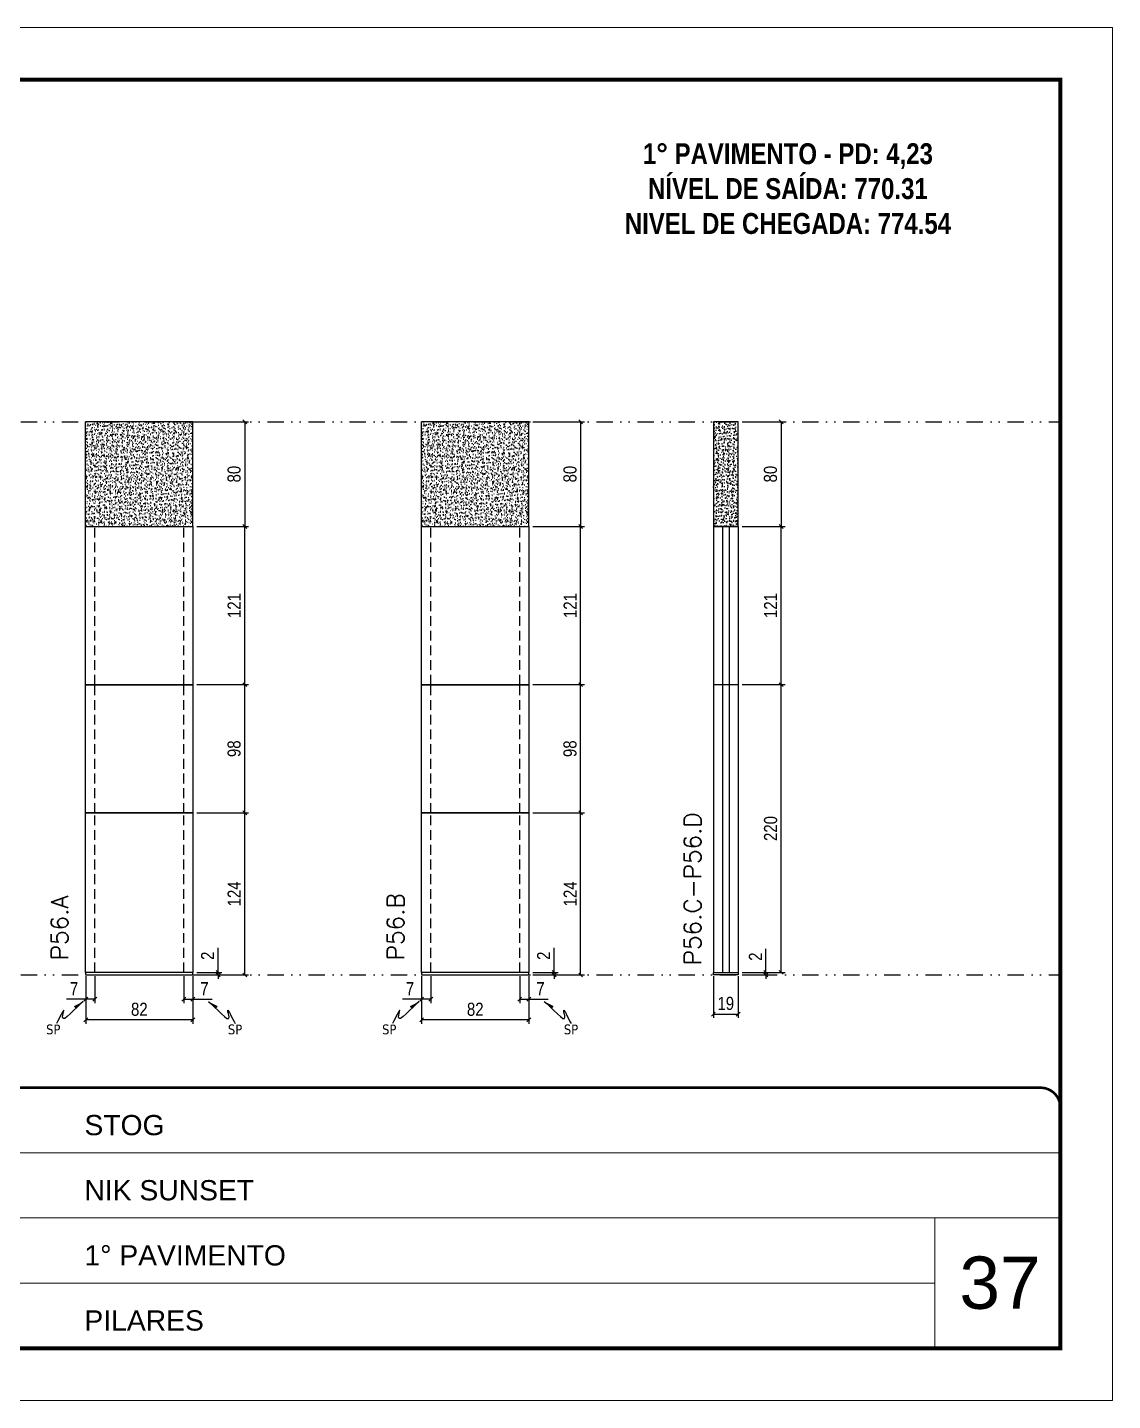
# Model space of a CAD drawing. Header units: millimetres. Extents: x 787 to 8287, y -592 to 17063.
# Drawn here: x 2081 to 2910, y 557 to 1607 of the extents above; entities that cross this region are included whole.
import ezdxf

# ---------------------------------------------------------------- set-up
doc = ezdxf.new("R2010")
doc.units = ezdxf.units.MM
for name, pattern in [('CONTINUO', [0]), ('DASHED', [0.75, 0.5, -0.25]), ('DIVIDE2', [0.625, 0.25, -0.125, 0, -0.125, 0, -0.125]), ('HIDDEN', [0.375, 0.25, -0.125])]:
    doc.linetypes.add(name, pattern=pattern)
for name, color, linetype, lineweight in [('CARIMBO', 255, 'Continuous', 9), ('Folhas', 255, 'Continuous', 9), ('SARRAFO DE PRESSAO', 251, 'DASHED', 9), ('Texto Seção', 7, 'Continuous', 15)]:
    doc.layers.add(name, color=color, linetype=linetype, lineweight=lineweight)
for name, color, linetype in [('COTA', 241, 'Continuous'), ('NOMENCLATURA', 7, 'Continuous'), ('Nível', 160, 'Continuous'), ('Painéis', 200, 'Continuous'), ('SARR_2.2x7', 40, 'Continuous'), ('Sarrafo de Pressão', 42, 'HIDDEN'), ('texto', 7, 'Continuous')]:
    doc.layers.add(name, color=color, linetype=linetype)
doc.styles.add('ARIAL', font='arial.ttf')
doc.styles.add('COTA TECNICA', font='techl___.ttf', dxfattribs={"height": 10})
doc.styles.add('COTA TECNICA-50', font='techl___.ttf', dxfattribs={"height": 10})
doc.styles.add('REGUA-120', font='ROMANS.shx', dxfattribs={"height": 15})
doc.styles.add('ROMANC', font='techb___.ttf', dxfattribs={"height": 2.5})
doc.styles.get("Standard").update_dxf_attribs({"font": 'arial.ttf'})
doc.dimstyles.new('COTA PAINEL-50', dxfattribs={"dimtxt": 10, "dimasz": 3, "dimexe": 3, "dimexo": 3, "dimgap": 3, "dimtad": 1, "dimdec": 1, "dimzin": 12, "dimdsep": 46, "dimtxsty": 'COTA TECNICA-50', "dimblk1": 'OBLIQUE', "dimblk2": 'OBLIQUE', "dimsah": 1, "dimcen": 0.9, "dimclrd": 4, "dimclre": 4, "dimclrt": 240, "dimadec": 1, "dimazin": 3, "dimtfac": 1, "dimtdec": 1, "dimtmove": 0, "dimatfit": 3, "dimfxl": 0, "dimtolj": 1, "dimtzin": 12, "dimarcsym": 0})
doc.dimstyles.new('PAINEL', dxfattribs={"dimtxt": 10, "dimasz": 3, "dimexe": 3, "dimexo": 3, "dimgap": 3, "dimtad": 1, "dimdec": 1, "dimzin": 12, "dimdsep": 46, "dimtxsty": 'COTA TECNICA', "dimblk1": 'OBLIQUE', "dimblk2": 'OBLIQUE', "dimsah": 1, "dimcen": 0.9, "dimclrd": 4, "dimclre": 4, "dimclrt": 240, "dimadec": 1, "dimazin": 3, "dimtfac": 1, "dimtdec": 1, "dimtmove": 0, "dimatfit": 3, "dimfxl": 0, "dimtolj": 1, "dimtzin": 12, "dimarcsym": 0})
doc.dimstyles.get("Standard").update_dxf_attribs({"dimtxt": 0.18, "dimasz": 0.18, "dimexe": 0.18, "dimexo": 0.0625, "dimgap": 0.09, "dimtad": 0, "dimtih": 1, "dimtoh": 1, "dimdec": 4, "dimzin": 0, "dimdsep": 46, "dimtxsty": 'Standard', "dimcen": 0.09, "dimadec": 0, "dimazin": 0, "dimtfac": 1, "dimtdec": 4, "dimtofl": 0, "dimtmove": 0, "dimatfit": 3, "dimfxl": 0, "dimtolj": 1, "dimtzin": 0, "dimarcsym": 0})

# ---------------------------------------------------------------- blocks, each defined once
blk = doc.blocks.new('9999999999')
at = {"color": 30, "linetype": 'CONTINUO'}
for p, q in [((98564.6, 34379.6), (99584, 34379.6)), ((98564.6, 34329.8), (99488, 34329.8)), ((99584, 34329.8), (99488, 34329.8)), ((99488, 34329.8), (99488, 34230.2)), ((98564.6, 34280), (99488, 34280))]:
    blk.add_line(p, q, dxfattribs=at)
at = {"color": 30, "linetype": 'CONTINUO', "const_width": 2}
blk.add_lwpolyline([(99584, 34230.2), (99584, 34414.4, 0.414214), (99569, 34429.4), (98229, 34429.4, 0.414214), (98214, 34414.4), (98214, 34245.2, 0.414214), (98229, 34230.2), (99584, 34230.2)], format="xyb", dxfattribs=at)
at = {"layer": 'Folhas'}
blk.add_lwpolyline([(98139, 34190.2), (99624, 34190.2), (99624, 35240.2), (98139, 35240.2)], close=True, dxfattribs=at)
at = {"layer": 'Folhas', "color": 30, "const_width": 3}
blk.add_lwpolyline([(98214, 34230.2), (99584, 34230.2), (99584, 35200.2), (98214, 35200.2)], close=True, dxfattribs=at)
at = {"color": 7, "linetype": 'Continuous', "ltscale": 5, "style": 'ARIAL'}
for s, height, p in [('STOG', 15.48, (98837.7, 34393.1)), ('NIK SUNSET', 15.48, (98837.7, 34343.3)), ('1° PAVIMENTO', 15.483, (98837.7, 34293.5)), ('PILARES', 15.48, (98837.7, 34243.7))]:
    blk.add_text(s, height=height, dxfattribs=at).set_placement(p)
blk = doc.blocks.new('_Oblique')
at = {"color": 0, "linetype": 'ByBlock', "lineweight": -2}
blk.add_line((-0.5, -0.5), (0.5, 0.5), dxfattribs=at)
blk = doc.blocks.new('*D879')
at = {"layer": 'COTA', "color": 4, "lineweight": -2}
for p, q in [((2125.2, 881.4), (2125.2, 845)), ((2207.2, 881.4), (2207.2, 845)), ((2207.2, 848), (2125.2, 848))]:
    blk.add_line(p, q, dxfattribs=at)
at = {"layer": 'Defpoints', "color": 0}
for p in [(2125.2, 884.4), (2207.2, 884.4), (2125.2, 848)]:
    blk.add_point(p, dxfattribs=at)
at = {"layer": 'COTA', "color": 4, "lineweight": -2, "xscale": 3, "yscale": 3, "zscale": 3, "rotation": 180}
blk.add_blockref('_Oblique', (2125.2, 848), dxfattribs=at)
at = {"layer": 'COTA', "color": 4, "lineweight": -2, "xscale": 3, "yscale": 3, "zscale": 3}
blk.add_blockref('_Oblique', (2207.2, 848), dxfattribs=at)
at = {"layer": 'COTA', "color": 240, "insert": (2166.2, 856.1), "char_height": 10, "attachment_point": 5, "style": 'COTA TECNICA'}
blk.add_mtext('\\A1;82', dxfattribs=at)
blk = doc.blocks.new('*D880')
at = {"layer": 'COTA', "color": 4, "lineweight": -2}
for p, q in [((2200.2, 881.4), (2200.2, 860.9)), ((2207.2, 879.4), (2207.2, 860.9)), ((2200.2, 863.9), (2207.2, 863.9)), ((2207.2, 863.9), (2221.9, 863.9))]:
    blk.add_line(p, q, dxfattribs=at)
at = {"layer": 'Defpoints', "color": 0}
for p in [(2200.2, 884.4), (2207.2, 882.4), (2207.2, 863.9)]:
    blk.add_point(p, dxfattribs=at)
at = {"layer": 'COTA', "color": 4, "lineweight": -2, "xscale": 3, "yscale": 3, "zscale": 3, "rotation": 180}
blk.add_blockref('_Oblique', (2200.2, 863.9), dxfattribs=at)
at = {"layer": 'COTA', "color": 4, "lineweight": -2, "xscale": 3, "yscale": 3, "zscale": 3}
blk.add_blockref('_Oblique', (2207.2, 863.9), dxfattribs=at)
at = {"layer": 'COTA', "color": 240, "insert": (2216, 871.9), "char_height": 10, "attachment_point": 5, "style": 'COTA TECNICA-50'}
blk.add_mtext('\\A1;7', dxfattribs=at)
blk = doc.blocks.new('*D881')
at = {"layer": 'COTA', "color": 4, "lineweight": -2}
for p, q in [((2125.2, 879.4), (2125.2, 860.9)), ((2132.2, 881.4), (2132.2, 860.9)), ((2125.2, 863.9), (2110.4, 863.9)), ((2132.2, 863.9), (2125.2, 863.9))]:
    blk.add_line(p, q, dxfattribs=at)
at = {"layer": 'Defpoints', "color": 0}
for p in [(2125.2, 882.4), (2132.2, 884.4), (2125.2, 863.9)]:
    blk.add_point(p, dxfattribs=at)
at = {"layer": 'COTA', "color": 4, "lineweight": -2, "xscale": 3, "yscale": 3, "zscale": 3, "rotation": 180}
blk.add_blockref('_Oblique', (2125.2, 863.9), dxfattribs=at)
at = {"layer": 'COTA', "color": 4, "lineweight": -2, "xscale": 3, "yscale": 3, "zscale": 3}
blk.add_blockref('_Oblique', (2132.2, 863.9), dxfattribs=at)
at = {"layer": 'COTA', "color": 240, "insert": (2116.3, 871.9), "char_height": 10, "attachment_point": 5, "style": 'COTA TECNICA-50'}
blk.add_mtext('\\A1;7', dxfattribs=at)
blk = doc.blocks.new('*D882')
at = {"layer": 'COTA', "color": 4, "linetype": 'ByBlock', "lineweight": -2}
for p, q in [((2210.2, 1006.4), (2249.8, 1006.4)), ((2246.8, 882.4), (2246.8, 1006.4)), ((2210.2, 882.4), (2249.8, 882.4))]:
    blk.add_line(p, q, dxfattribs=at)
at = {"layer": 'Defpoints', "color": 0, "linetype": 'ByBlock'}
for p in [(2207.2, 1006.4), (2246.8, 1006.4), (2207.2, 882.4)]:
    blk.add_point(p, dxfattribs=at)
at = {"layer": 'COTA', "color": 4, "linetype": 'ByBlock', "lineweight": -2, "xscale": 3, "yscale": 3, "zscale": 3}
for p, rotation in [((2246.8, 1006.4), 90), ((2246.8, 882.4), 270)]:
    blk.add_blockref('_Oblique', p, dxfattribs=dict(at, rotation=rotation))
at = {"layer": 'COTA', "color": 240, "linetype": 'ByBlock', "insert": (2238.7, 944.4), "char_height": 10, "attachment_point": 5, "rotation": 90, "style": 'COTA TECNICA'}
blk.add_mtext('\\A1;124', dxfattribs=at)
blk = doc.blocks.new('*D883')
at = {"layer": 'COTA', "color": 4, "lineweight": -2}
for p, q in [((2226.4, 884.4), (2226.4, 903.2)), ((2210.2, 884.4), (2229.4, 884.4)), ((2210.2, 882.4), (2229.4, 882.4)), ((2226.4, 882.4), (2226.4, 884.4)), ((2226.4, 882.4), (2226.4, 879.4))]:
    blk.add_line(p, q, dxfattribs=at)
at = {"layer": 'Defpoints', "color": 0}
for p in [(2207.2, 884.4), (2207.2, 882.4), (2226.4, 882.4)]:
    blk.add_point(p, dxfattribs=at)
at = {"layer": 'COTA', "color": 4, "lineweight": -2, "xscale": 3, "yscale": 3, "zscale": 3}
for p, rotation in [((2226.4, 884.4), 270), ((2226.4, 882.4), 90)]:
    blk.add_blockref('_Oblique', p, dxfattribs=dict(at, rotation=rotation))
at = {"layer": 'COTA', "color": 240, "insert": (2218.4, 897.1), "char_height": 10, "attachment_point": 5, "rotation": 90, "style": 'COTA TECNICA-50'}
blk.add_mtext('\\A1;2', dxfattribs=at)
blk = doc.blocks.new('*D884')
at = {"layer": 'COTA', "color": 4, "linetype": 'ByBlock', "lineweight": -2}
for p, q in [((2210.2, 1006.4), (2249.8, 1006.4)), ((2246.8, 882.4), (2246.8, 1006.4)), ((2210.2, 882.4), (2249.8, 882.4))]:
    blk.add_line(p, q, dxfattribs=at)
at = {"layer": 'Defpoints', "color": 0, "linetype": 'ByBlock'}
for p in [(2207.2, 1006.4), (2246.8, 1006.4), (2207.2, 882.4)]:
    blk.add_point(p, dxfattribs=at)
at = {"layer": 'COTA', "color": 4, "linetype": 'ByBlock', "lineweight": -2, "xscale": 3, "yscale": 3, "zscale": 3}
for p, rotation in [((2246.8, 1006.4), 90), ((2246.8, 882.4), 270)]:
    blk.add_blockref('_Oblique', p, dxfattribs=dict(at, rotation=rotation))
at = {"layer": 'COTA', "color": 240, "linetype": 'ByBlock', "insert": (2238.7, 944.4), "char_height": 10, "attachment_point": 5, "rotation": 90, "style": 'COTA TECNICA'}
blk.add_mtext('\\A1;124', dxfattribs=at)
blk = doc.blocks.new('*D885')
at = {"layer": 'COTA', "color": 4, "lineweight": -2}
for p, q in [((2210.2, 1225.4), (2249.8, 1225.4)), ((2246.8, 1104.4), (2246.8, 1225.4)), ((2210.2, 1104.4), (2249.8, 1104.4))]:
    blk.add_line(p, q, dxfattribs=at)
at = {"layer": 'Defpoints', "color": 0}
for p in [(2207.2, 1225.4), (2246.8, 1225.4), (2207.2, 1104.4)]:
    blk.add_point(p, dxfattribs=at)
at = {"layer": 'COTA', "color": 4, "lineweight": -2, "xscale": 3, "yscale": 3, "zscale": 3}
for p, rotation in [((2246.8, 1225.4), 90), ((2246.8, 1104.4), 270)]:
    blk.add_blockref('_Oblique', p, dxfattribs=dict(at, rotation=rotation))
at = {"layer": 'COTA', "color": 240, "insert": (2238.7, 1164.9), "char_height": 10, "attachment_point": 5, "rotation": 90, "style": 'COTA TECNICA-50'}
blk.add_mtext('\\A1;121', dxfattribs=at)
blk = doc.blocks.new('*D886')
at = {"layer": 'COTA', "color": 4, "lineweight": -2}
for p, q in [((2210.2, 1305.4), (2249.8, 1305.4)), ((2246.8, 1305.4), (2246.8, 1225.4)), ((2210.2, 1225.4), (2249.8, 1225.4))]:
    blk.add_line(p, q, dxfattribs=at)
at = {"layer": 'Defpoints', "color": 0}
for p in [(2207.2, 1305.4), (2207.2, 1225.4), (2246.8, 1225.4)]:
    blk.add_point(p, dxfattribs=at)
at = {"layer": 'COTA', "color": 4, "lineweight": -2, "xscale": 3, "yscale": 3, "zscale": 3}
for p, rotation in [((2246.8, 1305.4), 90), ((2246.8, 1225.4), 270)]:
    blk.add_blockref('_Oblique', p, dxfattribs=dict(at, rotation=rotation))
at = {"layer": 'COTA', "color": 240, "insert": (2238.7, 1265.4), "char_height": 10, "attachment_point": 5, "rotation": 90, "style": 'COTA TECNICA-50'}
blk.add_mtext('\\A1;80', dxfattribs=at)
blk = doc.blocks.new('*D905')
at = {"layer": 'COTA', "color": 4, "lineweight": -2}
for p, q in [((2605.2, 881.4), (2605.2, 849.5)), ((2624.2, 881.4), (2624.2, 849.5)), ((2605.2, 852.5), (2624.2, 852.5))]:
    blk.add_line(p, q, dxfattribs=at)
at = {"layer": 'Defpoints', "color": 0}
for p in [(2605.2, 884.4), (2624.2, 884.4), (2624.2, 852.5)]:
    blk.add_point(p, dxfattribs=at)
at = {"layer": 'COTA', "color": 4, "lineweight": -2, "xscale": 3, "yscale": 3, "zscale": 3, "rotation": 180}
blk.add_blockref('_Oblique', (2605.2, 852.5), dxfattribs=at)
at = {"layer": 'COTA', "color": 4, "lineweight": -2, "xscale": 3, "yscale": 3, "zscale": 3}
blk.add_blockref('_Oblique', (2624.2, 852.5), dxfattribs=at)
at = {"layer": 'COTA', "color": 240, "insert": (2614.7, 860.6), "char_height": 10, "attachment_point": 5, "style": 'COTA TECNICA'}
blk.add_mtext('\\A1;19', dxfattribs=at)
blk = doc.blocks.new('*D906')
at = {"layer": 'COTA', "color": 4, "lineweight": -2}
for p, q in [((2645.4, 884.4), (2645.4, 902.5)), ((2627.2, 884.4), (2648.4, 884.4)), ((2627.2, 882.4), (2648.4, 882.4)), ((2645.4, 882.4), (2645.4, 884.4)), ((2645.4, 882.4), (2645.4, 879.4))]:
    blk.add_line(p, q, dxfattribs=at)
at = {"layer": 'Defpoints', "color": 0}
for p in [(2624.2, 884.4), (2624.2, 882.4), (2645.4, 884.4)]:
    blk.add_point(p, dxfattribs=at)
at = {"layer": 'COTA', "color": 4, "lineweight": -2, "xscale": 3, "yscale": 3, "zscale": 3}
for p, rotation in [((2645.4, 884.4), 270), ((2645.4, 882.4), 90)]:
    blk.add_blockref('_Oblique', p, dxfattribs=dict(at, rotation=rotation))
at = {"layer": 'COTA', "color": 240, "insert": (2637.4, 896.4), "char_height": 10, "attachment_point": 5, "rotation": 90, "style": 'COTA TECNICA-50'}
blk.add_mtext('\\A1;2', dxfattribs=at)
blk = doc.blocks.new('*D1394')
at = {"layer": 'COTA', "color": 4, "linetype": 'ByBlock', "lineweight": -2}
for p, q in [((2627.2, 1305.4), (2660.1, 1305.4)), ((2657.1, 1305.4), (2657.1, 1225.4)), ((2627.2, 1225.4), (2660.1, 1225.4))]:
    blk.add_line(p, q, dxfattribs=at)
at = {"layer": 'Defpoints', "color": 0, "linetype": 'ByBlock'}
for p in [(2624.2, 1305.4), (2624.2, 1225.4), (2657.1, 1225.4)]:
    blk.add_point(p, dxfattribs=at)
at = {"layer": 'COTA', "color": 4, "linetype": 'ByBlock', "lineweight": -2, "xscale": 3, "yscale": 3, "zscale": 3}
for p, rotation in [((2657.1, 1305.4), 90), ((2657.1, 1225.4), 270)]:
    blk.add_blockref('_Oblique', p, dxfattribs=dict(at, rotation=rotation))
at = {"layer": 'COTA', "color": 240, "linetype": 'ByBlock', "insert": (2648.9, 1265.4), "char_height": 10, "attachment_point": 5, "rotation": 90, "style": 'COTA TECNICA'}
blk.add_mtext('\\A1;80', dxfattribs=at)
blk = doc.blocks.new('*D1395')
at = {"layer": 'COTA', "color": 4, "lineweight": -2}
for p, q in [((2627.2, 1225.4), (2660.1, 1225.4)), ((2657.1, 1104.4), (2657.1, 1225.4)), ((2627.2, 1104.4), (2660.1, 1104.4))]:
    blk.add_line(p, q, dxfattribs=at)
at = {"layer": 'Defpoints', "color": 0}
for p in [(2624.2, 1225.4), (2657.1, 1225.4), (2624.2, 1104.4)]:
    blk.add_point(p, dxfattribs=at)
at = {"layer": 'COTA', "color": 4, "lineweight": -2, "xscale": 3, "yscale": 3, "zscale": 3}
for p, rotation in [((2657.1, 1225.4), 90), ((2657.1, 1104.4), 270)]:
    blk.add_blockref('_Oblique', p, dxfattribs=dict(at, rotation=rotation))
at = {"layer": 'COTA', "color": 240, "insert": (2649, 1164.9), "char_height": 10, "attachment_point": 5, "rotation": 90, "style": 'COTA TECNICA-50'}
blk.add_mtext('\\A1;121', dxfattribs=at)
blk = doc.blocks.new('*D907')
at = {"layer": 'COTA', "color": 4, "lineweight": -2}
for p, q in [((2210.2, 1104.4), (2249.8, 1104.4)), ((2246.8, 1006.4), (2246.8, 1104.4)), ((2210.2, 1006.4), (2249.8, 1006.4))]:
    blk.add_line(p, q, dxfattribs=at)
at = {"layer": 'Defpoints', "color": 0}
for p in [(2207.2, 1104.4), (2246.8, 1104.4), (2207.2, 1006.4)]:
    blk.add_point(p, dxfattribs=at)
at = {"layer": 'COTA', "color": 4, "lineweight": -2, "xscale": 3, "yscale": 3, "zscale": 3}
for p, rotation in [((2246.8, 1104.4), 90), ((2246.8, 1006.4), 270)]:
    blk.add_blockref('_Oblique', p, dxfattribs=dict(at, rotation=rotation))
at = {"layer": 'COTA', "color": 240, "insert": (2238.7, 1055.4), "char_height": 10, "attachment_point": 5, "rotation": 90, "style": 'COTA TECNICA-50'}
blk.add_mtext('\\A1;98', dxfattribs=at)
blk = doc.blocks.new('*D1396')
at = {"layer": 'COTA', "color": 4, "lineweight": -2}
for p, q in [((2627.2, 1104.4), (2660.1, 1104.4)), ((2657.1, 884.4), (2657.1, 1104.4)), ((2627.2, 884.4), (2660.1, 884.4))]:
    blk.add_line(p, q, dxfattribs=at)
at = {"layer": 'Defpoints', "color": 0}
for p in [(2624.2, 1104.4), (2657.1, 1104.4), (2624.2, 884.4)]:
    blk.add_point(p, dxfattribs=at)
at = {"layer": 'COTA', "color": 4, "lineweight": -2, "xscale": 3, "yscale": 3, "zscale": 3}
for p, rotation in [((2657.1, 1104.4), 90), ((2657.1, 884.4), 270)]:
    blk.add_blockref('_Oblique', p, dxfattribs=dict(at, rotation=rotation))
at = {"layer": 'COTA', "color": 240, "insert": (2649, 994.4), "char_height": 10, "attachment_point": 5, "rotation": 90, "style": 'COTA TECNICA'}
blk.add_mtext('\\A1;220', dxfattribs=at)
blk = doc.blocks.new('*D908')
at = {"layer": 'COTA', "color": 4, "lineweight": -2}
for p, q in [((2382.1, 881.4), (2382.1, 845)), ((2464.1, 881.4), (2464.1, 845)), ((2464.1, 848), (2382.1, 848))]:
    blk.add_line(p, q, dxfattribs=at)
at = {"layer": 'Defpoints', "color": 0}
for p in [(2382.1, 884.4), (2464.1, 884.4), (2382.1, 848)]:
    blk.add_point(p, dxfattribs=at)
at = {"layer": 'COTA', "color": 4, "lineweight": -2, "xscale": 3, "yscale": 3, "zscale": 3, "rotation": 180}
blk.add_blockref('_Oblique', (2382.1, 848), dxfattribs=at)
at = {"layer": 'COTA', "color": 4, "lineweight": -2, "xscale": 3, "yscale": 3, "zscale": 3}
blk.add_blockref('_Oblique', (2464.1, 848), dxfattribs=at)
at = {"layer": 'COTA', "color": 240, "insert": (2423.1, 856.1), "char_height": 10, "attachment_point": 5, "style": 'COTA TECNICA'}
blk.add_mtext('\\A1;82', dxfattribs=at)
blk = doc.blocks.new('*D909')
at = {"layer": 'COTA', "color": 4, "lineweight": -2}
for p, q in [((2457.1, 881.4), (2457.1, 860.9)), ((2464.1, 879.4), (2464.1, 860.9)), ((2457.1, 863.9), (2464.1, 863.9)), ((2464.1, 863.9), (2478.8, 863.9))]:
    blk.add_line(p, q, dxfattribs=at)
at = {"layer": 'Defpoints', "color": 0}
for p in [(2457.1, 884.4), (2464.1, 882.4), (2464.1, 863.9)]:
    blk.add_point(p, dxfattribs=at)
at = {"layer": 'COTA', "color": 4, "lineweight": -2, "xscale": 3, "yscale": 3, "zscale": 3, "rotation": 180}
blk.add_blockref('_Oblique', (2457.1, 863.9), dxfattribs=at)
at = {"layer": 'COTA', "color": 4, "lineweight": -2, "xscale": 3, "yscale": 3, "zscale": 3}
blk.add_blockref('_Oblique', (2464.1, 863.9), dxfattribs=at)
at = {"layer": 'COTA', "color": 240, "insert": (2473, 871.9), "char_height": 10, "attachment_point": 5, "style": 'COTA TECNICA-50'}
blk.add_mtext('\\A1;7', dxfattribs=at)
blk = doc.blocks.new('*D910')
at = {"layer": 'COTA', "color": 4, "lineweight": -2}
for p, q in [((2382.1, 879.4), (2382.1, 860.9)), ((2389.1, 881.4), (2389.1, 860.9)), ((2382.1, 863.9), (2367.4, 863.9)), ((2389.1, 863.9), (2382.1, 863.9))]:
    blk.add_line(p, q, dxfattribs=at)
at = {"layer": 'Defpoints', "color": 0}
for p in [(2382.1, 882.4), (2389.1, 884.4), (2382.1, 863.9)]:
    blk.add_point(p, dxfattribs=at)
at = {"layer": 'COTA', "color": 4, "lineweight": -2, "xscale": 3, "yscale": 3, "zscale": 3, "rotation": 180}
blk.add_blockref('_Oblique', (2382.1, 863.9), dxfattribs=at)
at = {"layer": 'COTA', "color": 4, "lineweight": -2, "xscale": 3, "yscale": 3, "zscale": 3}
blk.add_blockref('_Oblique', (2389.1, 863.9), dxfattribs=at)
at = {"layer": 'COTA', "color": 240, "insert": (2373.2, 871.9), "char_height": 10, "attachment_point": 5, "style": 'COTA TECNICA-50'}
blk.add_mtext('\\A1;7', dxfattribs=at)
blk = doc.blocks.new('*D911')
at = {"layer": 'COTA', "color": 4, "linetype": 'ByBlock', "lineweight": -2}
for p, q in [((2467.1, 1006.4), (2506.7, 1006.4)), ((2503.7, 882.4), (2503.7, 1006.4)), ((2467.1, 882.4), (2506.7, 882.4))]:
    blk.add_line(p, q, dxfattribs=at)
at = {"layer": 'Defpoints', "color": 0, "linetype": 'ByBlock'}
for p in [(2464.1, 1006.4), (2503.7, 1006.4), (2464.1, 882.4)]:
    blk.add_point(p, dxfattribs=at)
at = {"layer": 'COTA', "color": 4, "linetype": 'ByBlock', "lineweight": -2, "xscale": 3, "yscale": 3, "zscale": 3}
for p, rotation in [((2503.7, 1006.4), 90), ((2503.7, 882.4), 270)]:
    blk.add_blockref('_Oblique', p, dxfattribs=dict(at, rotation=rotation))
at = {"layer": 'COTA', "color": 240, "linetype": 'ByBlock', "insert": (2495.7, 944.4), "char_height": 10, "attachment_point": 5, "rotation": 90, "style": 'COTA TECNICA'}
blk.add_mtext('\\A1;124', dxfattribs=at)
blk = doc.blocks.new('*D912')
at = {"layer": 'COTA', "color": 4, "lineweight": -2}
for p, q in [((2483.4, 884.4), (2483.4, 903.2)), ((2467.1, 884.4), (2486.4, 884.4)), ((2467.1, 882.4), (2486.4, 882.4)), ((2483.4, 882.4), (2483.4, 884.4)), ((2483.4, 882.4), (2483.4, 879.4))]:
    blk.add_line(p, q, dxfattribs=at)
at = {"layer": 'Defpoints', "color": 0}
for p in [(2464.1, 884.4), (2464.1, 882.4), (2483.4, 882.4)]:
    blk.add_point(p, dxfattribs=at)
at = {"layer": 'COTA', "color": 4, "lineweight": -2, "xscale": 3, "yscale": 3, "zscale": 3}
for p, rotation in [((2483.4, 884.4), 270), ((2483.4, 882.4), 90)]:
    blk.add_blockref('_Oblique', p, dxfattribs=dict(at, rotation=rotation))
at = {"layer": 'COTA', "color": 240, "insert": (2475.4, 897.1), "char_height": 10, "attachment_point": 5, "rotation": 90, "style": 'COTA TECNICA-50'}
blk.add_mtext('\\A1;2', dxfattribs=at)
blk = doc.blocks.new('*D913')
at = {"layer": 'COTA', "color": 4, "linetype": 'ByBlock', "lineweight": -2}
for p, q in [((2467.1, 1006.4), (2506.7, 1006.4)), ((2503.7, 882.4), (2503.7, 1006.4)), ((2467.1, 882.4), (2506.7, 882.4))]:
    blk.add_line(p, q, dxfattribs=at)
at = {"layer": 'Defpoints', "color": 0, "linetype": 'ByBlock'}
for p in [(2464.1, 1006.4), (2503.7, 1006.4), (2464.1, 882.4)]:
    blk.add_point(p, dxfattribs=at)
at = {"layer": 'COTA', "color": 4, "linetype": 'ByBlock', "lineweight": -2, "xscale": 3, "yscale": 3, "zscale": 3}
for p, rotation in [((2503.7, 1006.4), 90), ((2503.7, 882.4), 270)]:
    blk.add_blockref('_Oblique', p, dxfattribs=dict(at, rotation=rotation))
at = {"layer": 'COTA', "color": 240, "linetype": 'ByBlock', "insert": (2495.7, 944.4), "char_height": 10, "attachment_point": 5, "rotation": 90, "style": 'COTA TECNICA'}
blk.add_mtext('\\A1;124', dxfattribs=at)
blk = doc.blocks.new('*D914')
at = {"layer": 'COTA', "color": 4, "lineweight": -2}
for p, q in [((2467.1, 1225.4), (2506.7, 1225.4)), ((2503.7, 1104.4), (2503.7, 1225.4)), ((2467.1, 1104.4), (2506.7, 1104.4))]:
    blk.add_line(p, q, dxfattribs=at)
at = {"layer": 'Defpoints', "color": 0}
for p in [(2464.1, 1225.4), (2503.7, 1225.4), (2464.1, 1104.4)]:
    blk.add_point(p, dxfattribs=at)
at = {"layer": 'COTA', "color": 4, "lineweight": -2, "xscale": 3, "yscale": 3, "zscale": 3}
for p, rotation in [((2503.7, 1225.4), 90), ((2503.7, 1104.4), 270)]:
    blk.add_blockref('_Oblique', p, dxfattribs=dict(at, rotation=rotation))
at = {"layer": 'COTA', "color": 240, "insert": (2495.7, 1164.9), "char_height": 10, "attachment_point": 5, "rotation": 90, "style": 'COTA TECNICA-50'}
blk.add_mtext('\\A1;121', dxfattribs=at)
blk = doc.blocks.new('*D915')
at = {"layer": 'COTA', "color": 4, "lineweight": -2}
for p, q in [((2467.1, 1305.4), (2506.7, 1305.4)), ((2503.7, 1305.4), (2503.7, 1225.4)), ((2467.1, 1225.4), (2506.7, 1225.4))]:
    blk.add_line(p, q, dxfattribs=at)
at = {"layer": 'Defpoints', "color": 0}
for p in [(2464.1, 1305.4), (2464.1, 1225.4), (2503.7, 1225.4)]:
    blk.add_point(p, dxfattribs=at)
at = {"layer": 'COTA', "color": 4, "lineweight": -2, "xscale": 3, "yscale": 3, "zscale": 3}
for p, rotation in [((2503.7, 1305.4), 90), ((2503.7, 1225.4), 270)]:
    blk.add_blockref('_Oblique', p, dxfattribs=dict(at, rotation=rotation))
at = {"layer": 'COTA', "color": 240, "insert": (2495.6, 1265.4), "char_height": 10, "attachment_point": 5, "rotation": 90, "style": 'COTA TECNICA-50'}
blk.add_mtext('\\A1;80', dxfattribs=at)
blk = doc.blocks.new('*D916')
at = {"layer": 'COTA', "color": 4, "lineweight": -2}
for p, q in [((2467.1, 1104.4), (2506.7, 1104.4)), ((2503.7, 1006.4), (2503.7, 1104.4)), ((2467.1, 1006.4), (2506.7, 1006.4))]:
    blk.add_line(p, q, dxfattribs=at)
at = {"layer": 'Defpoints', "color": 0}
for p in [(2464.1, 1104.4), (2503.7, 1104.4), (2464.1, 1006.4)]:
    blk.add_point(p, dxfattribs=at)
at = {"layer": 'COTA', "color": 4, "lineweight": -2, "xscale": 3, "yscale": 3, "zscale": 3}
for p, rotation in [((2503.7, 1104.4), 90), ((2503.7, 1006.4), 270)]:
    blk.add_blockref('_Oblique', p, dxfattribs=dict(at, rotation=rotation))
at = {"layer": 'COTA', "color": 240, "insert": (2495.6, 1055.4), "char_height": 10, "attachment_point": 5, "rotation": 90, "style": 'COTA TECNICA-50'}
blk.add_mtext('\\A1;98', dxfattribs=at)

msp = doc.modelspace()

# ---------------------------------------------------------------- hatches: boundary and pattern name
at = {"layer": 'COTA', "linetype": 'ByBlock'}
h = msp.add_hatch(dxfattribs=at)
h.set_pattern_fill('AR-CONC', color=256, scale=0.03)
h.set_pattern_definition([(50, (-6329.9234, -2806.615), (5.46554, -0.4781726), [0.5715, -6.2865]), (355, (-6329.9234, -2806.615), (-1.0573026, 5.7317054), [0.4572, -5.0292175]), (100.451445, (-6329.468, -2806.655), (4.4082374, 5.2535326), [0.4857003, -5.3427073]), (46.1842, (-6329.9234, -2805.091), (8.132371, -1.26127), [0.85725, -9.42975]), (96.63556, (-6329.246, -2805.196), (7.122124, 7.422784), [0.728551, -8.014068]), (351.18415, (-6329.923, -2805.091), (7.122124, 7.422784), [0.685799, -7.543792]), (21, (-6329.1614, -2805.472), (4.5484317, -3.067956), [0.5715, -6.2865]), (326, (-6329.1614, -2805.472), (1.854061, 5.525639), [0.4572, -5.0292]), (71.451445, (-6328.7824, -2805.7276), (6.4024926, 2.457683), [0.4857003, -5.342698]), (37.5, (-6329.9234, -2806.615), (0.0926581, 2.53665117), [0, -4.96824, 0, -5.1054, 0, -5.04825]), (7.5, (-6329.9234, -2806.615), (2.0045899, 3.00541724), [0, -2.91084, 0, -4.85394, 0, -1.92405]), (327.5, (-6331.6226, -2806.615), (4.06771786, -0.1718623), [0, -1.905, 0, -5.9436, 0, -7.8867]), (317.5, (-6332.3846, -2806.615), (4.4438754, 0.7627947), [0, -2.4765, 0, -3.94716, 0, -5.6007])])
h.paths.add_polyline_path([(2207.16, 1225.38), (2207.16, 1305.38), (2125.16, 1305.38), (2125.16, 1225.38)])
h = msp.add_hatch(dxfattribs=at)
h.set_pattern_fill('AR-CONC', color=256, scale=0.03)
h.set_pattern_definition([(50, (-6072.9916, -2806.615), (5.46554, -0.4781726), [0.5715, -6.2865]), (355, (-6072.9916, -2806.615), (-1.0573026, 5.7317054), [0.4572, -5.0292175]), (100.451445, (-6072.536, -2806.655), (4.4082374, 5.2535326), [0.4857003, -5.3427073]), (46.1842, (-6072.9916, -2805.091), (8.132371, -1.26127), [0.85725, -9.42975]), (96.63556, (-6072.314, -2805.196), (7.122124, 7.422784), [0.728551, -8.014068]), (351.18415, (-6072.992, -2805.091), (7.122124, 7.422784), [0.685799, -7.543792]), (21, (-6072.2296, -2805.472), (4.5484317, -3.067956), [0.5715, -6.2865]), (326, (-6072.2296, -2805.472), (1.854061, 5.525639), [0.4572, -5.0292]), (71.451445, (-6071.8505, -2805.7276), (6.4024926, 2.457683), [0.4857003, -5.342698]), (37.5, (-6072.9916, -2806.615), (0.0926581, 2.53665117), [0, -4.96824, 0, -5.1054, 0, -5.04825]), (7.5, (-6072.9916, -2806.615), (2.0045899, 3.00541724), [0, -2.91084, 0, -4.85394, 0, -1.92405]), (327.5, (-6074.6908, -2806.615), (4.06771786, -0.1718623), [0, -1.905, 0, -5.9436, 0, -7.8867]), (317.5, (-6075.453, -2806.615), (4.4438754, 0.7627947), [0, -2.4765, 0, -3.94716, 0, -5.6007])])
h.paths.add_polyline_path([(2464.1, 1225.38), (2464.1, 1305.38), (2382.1, 1305.38), (2382.1, 1225.38)])
h = msp.add_hatch(dxfattribs=at)
h.set_pattern_fill('AR-CONC', color=256, scale=0.03)
h.set_pattern_definition([(50, (-6483.9056, -2806.615), (5.46554, -0.4781726), [0.5715, -6.2865]), (355, (-6483.9056, -2806.615), (-1.0573026, 5.7317054), [0.4572, -5.0292175]), (100.451445, (-6483.45, -2806.655), (4.4082374, 5.2535326), [0.4857003, -5.3427073]), (46.1842, (-6483.9056, -2805.091), (8.132371, -1.26127), [0.85725, -9.42975]), (96.63556, (-6483.228, -2805.196), (7.122124, 7.422784), [0.728551, -8.014068]), (351.18415, (-6483.906, -2805.091), (7.122124, 7.422784), [0.685799, -7.543792]), (21, (-6483.1436, -2805.472), (4.5484317, -3.067956), [0.5715, -6.2865]), (326, (-6483.1436, -2805.472), (1.854061, 5.525639), [0.4572, -5.0292]), (71.451445, (-6482.7646, -2805.7276), (6.4024926, 2.457683), [0.4857003, -5.342698]), (37.5, (-6483.9056, -2806.615), (0.0926581, 2.53665117), [0, -4.96824, 0, -5.1054, 0, -5.04825]), (7.5, (-6483.9056, -2806.615), (2.0045899, 3.00541724), [0, -2.91084, 0, -4.85394, 0, -1.92405]), (327.5, (-6485.6049, -2806.615), (4.06771786, -0.1718623), [0, -1.905, 0, -5.9436, 0, -7.8867]), (317.5, (-6486.367, -2806.615), (4.4438754, 0.7627947), [0, -2.4765, 0, -3.94716, 0, -5.6007])])
h.paths.add_polyline_path([(2624.22, 1305.38), (2605.22, 1305.38), (2605.22, 1225.38), (2624.22, 1225.38)])

# ---------------------------------------------------------------- linework, layer by layer
for p, q in [((2207.16, 1305.38), (2125.16, 1305.38)), ((2125.16, 1305.38), (2125.16, 1305.38)), ((2125.16, 1225.38), (2125.16, 1305.38)), ((2207.16, 1225.38), (2207.16, 1305.38)), ((2464.1, 1305.38), (2382.1, 1305.38)), ((2382.1, 1305.38), (2382.1, 1305.38)), ((2382.1, 1225.38), (2382.1, 1305.38)), ((2464.1, 1225.38), (2464.1, 1305.38))]:
    msp.add_line(p, q, dxfattribs=at)
msp.add_lwpolyline([(2605.22, 1225.38), (2624.22, 1225.38), (2624.22, 1305.38), (2605.22, 1305.38)], close=True, dxfattribs=at)
at = {"layer": 'Nível', "color": 4, "linetype": 'DIVIDE2', "ltscale": 50}
for p, q in [((1949.65, 1305.38), (2870.5, 1305.38)), ((1949.65, 882.38), (2870.5, 882.38))]:
    msp.add_line(p, q, dxfattribs=at)
at = {"layer": 'Painéis'}
for p, q in [((2605.22, 1225.4), (2624.22, 1225.4)), ((2605.22, 1225.38), (2605.22, 884.38)), ((2605.22, 1225.38), (2624.22, 1225.38)), ((2624.22, 1225.38), (2605.22, 1225.38)), ((2624.22, 1225.38), (2624.22, 884.38)), ((2624.22, 1104.38), (2605.22, 1104.38)), ((2605.22, 884.38), (2624.22, 884.38)), ((2605.22, 884.38), (2624.22, 884.38)), ((2605.22, 882.38), (2605.22, 884.38)), ((2624.22, 882.38), (2605.22, 882.38)), ((2624.22, 884.38), (2624.22, 882.38))]:
    msp.add_line(p, q, dxfattribs=at)
for points in [[(2125.16, 1225.38), (2207.16, 1225.38), (2207.16, 1104.38), (2125.16, 1104.38)], [(2382.1, 1225.38), (2464.1, 1225.38), (2464.1, 1104.38), (2382.1, 1104.38)], [(2125.16, 1104.38), (2207.16, 1104.38), (2207.16, 1006.38), (2125.16, 1006.38)], [(2382.1, 1104.38), (2464.1, 1104.38), (2464.1, 1006.38), (2382.1, 1006.38)], [(2125.16, 1006.38), (2207.16, 1006.38), (2207.16, 884.38), (2125.16, 884.38)], [(2382.1, 1006.38), (2464.1, 1006.38), (2464.1, 884.38), (2382.1, 884.38)], [(2125.16, 882.38), (2207.16, 882.38), (2207.16, 884.38), (2125.16, 884.38)], [(2382.1, 882.38), (2464.1, 882.38), (2464.1, 884.38), (2382.1, 884.38)]]:
    msp.add_lwpolyline(points, close=True, dxfattribs=at)
at = {"layer": 'SARR_2.2x7'}
for p, q in [((2612.22, 1225.4), (2612.22, 1104.38)), ((2617.22, 1225.4), (2617.22, 1104.38)), ((2612.22, 1104.38), (2612.22, 884.38)), ((2617.22, 1104.38), (2617.22, 884.38))]:
    msp.add_line(p, q, dxfattribs=at)
at = {"layer": 'Sarrafo de Pressão', "ltscale": 30}
for p, q in [((2132.16, 1104.38), (2132.16, 1225.38)), ((2200.16, 1104.38), (2200.16, 1225.38)), ((2389.1, 1104.38), (2389.1, 1225.38)), ((2457.1, 1104.38), (2457.1, 1225.38)), ((2132.16, 1006.38), (2132.16, 1104.38)), ((2200.16, 1006.38), (2200.16, 1104.38)), ((2389.1, 1006.38), (2389.1, 1104.38)), ((2457.1, 1006.38), (2457.1, 1104.38)), ((2132.16, 884.38), (2132.16, 1006.38)), ((2200.16, 884.38), (2200.16, 1006.38)), ((2389.1, 884.38), (2389.1, 1006.38)), ((2457.1, 884.38), (2457.1, 1006.38))]:
    msp.add_line(p, q, dxfattribs=at)

# ---------------------------------------------------------------- block references
at = {"layer": 'SARRAFO DE PRESSAO', "color": 6, "linetype": 'ByBlock'}
msp.add_blockref('9999999999', (-96713.48, -33633.24), dxfattribs=at)

# ---------------------------------------------------------------- texts
at = {"layer": 'CARIMBO', "style": 'ARIAL'}
msp.add_text('37', height=40, dxfattribs=at).set_placement((2793.36, 627.11))
at = {"layer": 'NOMENCLATURA', "color": 2, "insert": (2662.24, 1545.1), "char_height": 16, "attachment_point": 2, "style": 'ROMANC'}
msp.add_mtext_dynamic_manual_height_columns('\\P1° PAVIMENTO - PD: 4,23\\PNÍVEL DE SAÍDA: 770.31\\PNIVEL DE CHEGADA: 774.54', width=328.3607, gutter_width=1, heights=[0], dxfattribs=at)
at = {"layer": 'texto', "color": 0, "char_height": 7.5, "attachment_point": 5}
for insert in [(2100.39, 840.7), (2239.41, 840.7), (2357.32, 840.7), (2496.34, 840.7)]:
    msp.add_mtext('{\\fTahoma|b0|i0|c0|p34;\\C4;SP}', dxfattribs=dict(at, insert=insert))
at = {"layer": 'Texto Seção', "char_height": 13, "width": 285.3299, "attachment_point": 7, "rotation": 90, "style": 'REGUA-120'}
for s, insert in [('\\pt52;P56.C-P56.D', (2595.77, 889.79)), ('P56.A', (2111.69, 893.63)), ('P56.B', (2368.63, 893.63))]:
    msp.add_mtext(s, dxfattribs=dict(at, insert=insert))

# ---------------------------------------------------------------- dimensions: what is measured, and where the dimension line sits
at = {"layer": 'COTA'}
for base, p1, p2, angle, dimstyle, picture, middle in [((2246.81, 1225.38), (2207.16, 1305.38), (2207.16, 1225.38), 90, 'COTA PAINEL-50', '*D886', (2238.68, 1265.38)), ((2503.74, 1225.38), (2464.1, 1305.38), (2464.1, 1225.38), 90, 'COTA PAINEL-50', '*D915', (2495.61, 1265.38)), ((2246.81, 1225.38), (2207.16, 1104.38), (2207.16, 1225.38), 90, 'COTA PAINEL-50', '*D885', (2238.75, 1164.88)), ((2503.74, 1225.38), (2464.1, 1104.38), (2464.1, 1225.38), 90, 'COTA PAINEL-50', '*D914', (2495.68, 1164.88)), ((2657.07, 1225.4), (2624.22, 1104.38), (2624.22, 1225.4), 90, 'COTA PAINEL-50', '*D1395', (2649.01, 1164.89)), ((2246.81, 1104.38), (2207.16, 1006.38), (2207.16, 1104.38), 90, 'COTA PAINEL-50', '*D907', (2238.7, 1055.38)), ((2503.74, 1104.38), (2464.1, 1006.38), (2464.1, 1104.38), 90, 'COTA PAINEL-50', '*D916', (2495.63, 1055.38)), ((2657.07, 1104.38), (2624.22, 884.38), (2624.22, 1104.38), 90, 'PAINEL', '*D1396', (2648.97, 994.38)), ((2125.16, 863.87), (2132.16, 884.38), (2125.16, 882.38), 180, 'COTA PAINEL-50', '*D881', (2116.3, 871.94)), ((2382.1, 863.87), (2389.1, 884.38), (2382.1, 882.38), 180, 'COTA PAINEL-50', '*D910', (2373.23, 871.94))]:
    dim = msp.add_linear_dim(base=base, p1=p1, p2=p2, angle=angle, dimstyle=dimstyle, dxfattribs=at)
    dim.commit()
    dim.dimension.update_dxf_attribs({"geometry": picture, "text_midpoint": middle})
at = {"layer": 'COTA', "linetype": 'ByBlock'}
dim = msp.add_linear_dim(base=(2657.07, 1225.38), p1=(2624.22, 1305.38), p2=(2624.22, 1225.38), angle=90, dimstyle='PAINEL', dxfattribs=at)
dim.commit()
dim.dimension.update_dxf_attribs({"geometry": '*D1394', "text_midpoint": (2648.95, 1265.38)})
for p1, p2, picture, middle in [((2207.16, 882.38), (2207.16, 1006.38), '*D882', (2238.73, 944.38)), ((2207.16, 882.38), (2207.16, 1006.38), '*D884', (2238.73, 944.38)), ((2464.1, 882.38), (2464.1, 1006.38), '*D911', (2495.66, 944.38)), ((2464.1, 882.38), (2464.1, 1006.38), '*D913', (2495.66, 944.38))]:
    dim = msp.add_aligned_dim(p1=p1, p2=p2, distance=-39.64, dimstyle='PAINEL', dxfattribs=at)
    dim.commit()
    dim.dimension.update_dxf_attribs({"geometry": picture, "text_midpoint": middle})
at = {"layer": 'COTA'}
for base, p1, p2, picture, middle in [((2226.42, 882.38), (2207.16, 884.38), (2207.16, 882.38), '*D883', (2226.42, 897.12)), ((2483.35, 882.38), (2464.1, 884.38), (2464.1, 882.38), '*D912', (2483.35, 897.12)), ((2645.41, 884.38), (2624.22, 882.38), (2624.22, 884.38), '*D906', (2645.41, 896.43))]:
    dim = msp.add_linear_dim(base=base, p1=p1, p2=p2, angle=90, dimstyle='COTA PAINEL-50', dxfattribs=at)
    dim.commit()
    dim.dimension.update_dxf_attribs({"geometry": picture, "text_midpoint": middle, "dimtype": 160})
for base, p1, p2, picture, middle in [((2125.16, 848.02), (2207.16, 884.38), (2125.16, 884.38), '*D879', (2166.16, 856.11)), ((2382.1, 848.02), (2464.1, 884.38), (2382.1, 884.38), '*D908', (2423.1, 856.11))]:
    dim = msp.add_linear_dim(base=base, p1=p1, p2=p2, angle=180, dimstyle='PAINEL', override={"dimarcsym": 2}, dxfattribs=at)
    dim.commit()
    dim.dimension.update_dxf_attribs({"geometry": picture, "text_midpoint": middle})
for base, p1, p2, picture, middle in [((2207.16, 863.87), (2200.16, 884.38), (2207.16, 882.38), '*D880', (2216.03, 871.94)), ((2464.1, 863.87), (2457.1, 884.38), (2464.1, 882.38), '*D909', (2472.96, 871.94))]:
    dim = msp.add_linear_dim(base=base, p1=p1, p2=p2, dimstyle='COTA PAINEL-50', dxfattribs=at)
    dim.commit()
    dim.dimension.update_dxf_attribs({"geometry": picture, "text_midpoint": middle})
dim = msp.add_linear_dim(base=(2624.22, 852.48), p1=(2605.22, 884.38), p2=(2624.22, 884.38), dimstyle='PAINEL', override={"dimarcsym": 2}, dxfattribs=at)
dim.commit()
dim.dimension.update_dxf_attribs({"geometry": '*D905', "text_midpoint": (2614.72, 860.57)})

# ---------------------------------------------------------------- leaders
at = {"layer": 'COTA', "path_type": 1}
for points in [[(2123.34, 862.2), (2107.55, 850.36), (2108.48, 855.17), (2102.92, 845.39)], [(2218.99, 862.2), (2234.78, 850.36), (2233.85, 855.17), (2239.41, 845.39)], [(2380.27, 862.2), (2364.48, 850.36), (2365.41, 855.17), (2359.85, 845.39)], [(2475.92, 862.2), (2491.71, 850.36), (2490.78, 855.17), (2496.34, 845.39)]]:
    msp.add_leader(points, dimstyle='Standard', override={"dimasz": 8}, dxfattribs=at)

doc.saveas('drawing.dxf')
